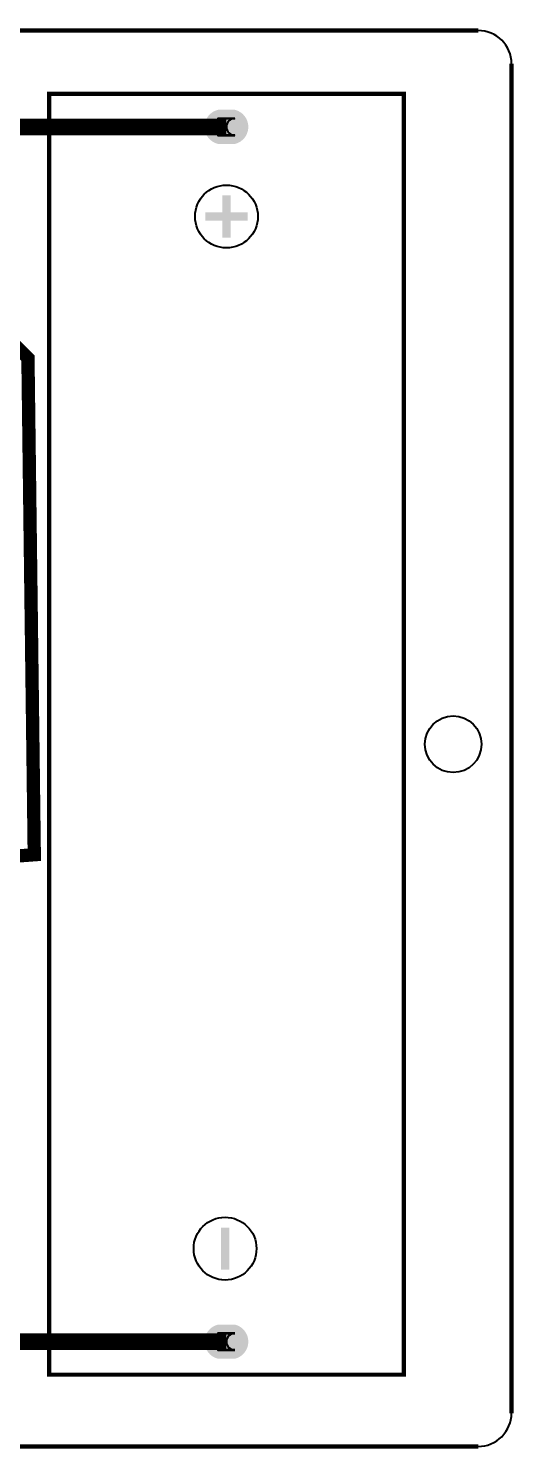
# Model space of a CAD drawing. Header units: millimetres. Extents: x 0.9 to 87.6, y 3.2 to 88.5.
# Drawn here: x 58.4 to 87.6, y 3.2 to 88.5 of the extents above; entities that cross this region are included whole.
import ezdxf

# ---------------------------------------------------------------- set-up
doc = ezdxf.new("R2010")
doc.units = ezdxf.units.MM
for name, color, linetype, true_color in [('BoardOutLine', 7, 'Continuous', 0xff00ff), ('BottomLayer', 7, 'Continuous', 0x0000ff), ('BottomSolderMaskLayer', 7, 'Continuous', 0xaa00ff), ('Document', 7, 'Continuous', 0xffffff), ('Multi-Layer', 7, 'Continuous', 0xc0c0c0), ('TopSilkLayer', 7, 'Continuous', 0xffcc00), ('TopSolderMaskLayer', 7, 'Continuous', 0x800080)]:
    doc.layers.add(name, color=color, linetype=linetype, true_color=true_color)

msp = doc.modelspace()

# ---------------------------------------------------------------- hatches: boundary and pattern name
at = {"layer": 'BottomSolderMaskLayer'}
for points in [[(70.87064071628151, 83.62596520193031, -0.7853981633974483), (70.87064071628151, 81.5759652019303), (69.84564071628142, 81.5759652019303, -0.7853981633974483), (69.84564071628142, 83.62596520193031)], [(70.87064071628151, 10.625965201930308, -0.7853981633974483), (70.87064071628151, 8.575965201930307), (69.84564071628142, 8.575965201930307, -0.7853981633974483), (69.84564071628142, 10.625965201930308)]]:
    msp.add_hatch(color=256, dxfattribs=at).paths.add_polyline_path(points)
at = {"layer": 'Document'}
for points in [[(70.61214122428237, 78.48615697231389), (70.10414020828034, 78.48615697231389), (70.10414020828034, 75.94615189230376), (70.61214122428237, 75.94615189230376)], [(69.08813817627629, 77.47015494030984), (69.08813817627629, 76.96215392430781), (71.62814325628665, 76.96215392430781), (71.62814325628665, 77.47015494030984)], [(70.5302006604013, 16.460985521970997), (70.02219964439928, 16.460985521970997), (70.02219964439928, 13.920980441960864), (70.5302006604013, 13.920980441960864)]]:
    msp.add_hatch(color=256, dxfattribs=at).paths.add_polyline_path(points)
at = {"layer": 'Multi-Layer'}
for points in [[(70.85814071628147, 83.60096520193031, -0.7853981633974483), (70.85814071628147, 81.60096520193031), (69.85814071628147, 81.60096520193031, -0.7853981633974483), (69.85814071628147, 83.60096520193031)], [(70.85814071628147, 10.600965201930308, -0.7853981633974483), (70.85814071628147, 8.600965201930308), (69.85814071628147, 8.600965201930308, -0.7853981633974483), (69.85814071628147, 10.600965201930308)]]:
    msp.add_hatch(color=256, dxfattribs=at).paths.add_polyline_path(points)
at = {"layer": 'TopSilkLayer'}
for points in [[(70.61214122428237, 78.48615697231389), (70.10414020828034, 78.48615697231389), (70.10414020828034, 75.94615189230376), (70.61214122428237, 75.94615189230376)], [(69.08813817627629, 77.47015494030984), (69.08813817627629, 76.96215392430781), (71.62814325628665, 76.96215392430781), (71.62814325628665, 77.47015494030984)], [(70.5302006604013, 16.460985521970997), (70.02219964439928, 16.460985521970997), (70.02219964439928, 13.920980441960864), (70.5302006604013, 13.920980441960864)]]:
    msp.add_hatch(color=256, dxfattribs=at).paths.add_polyline_path(points)
at = {"layer": 'TopSolderMaskLayer'}
for points in [[(70.87064071628151, 83.62596520193031, -0.7853981633974483), (70.87064071628151, 81.5759652019303), (69.84564071628142, 81.5759652019303, -0.7853981633974483), (69.84564071628142, 83.62596520193031)], [(70.87064071628151, 10.625965201930308, -0.7853981633974483), (70.87064071628151, 8.575965201930307), (69.84564071628142, 8.575965201930307, -0.7853981633974483), (69.84564071628142, 10.625965201930308)]]:
    msp.add_hatch(color=256, dxfattribs=at).paths.add_polyline_path(points)

# ---------------------------------------------------------------- linework, layer by layer
at = {"layer": 'BoardOutLine', "const_width": 0.25400050800101603}
for points in [[(5.175006350012609, 88.39199898399795), (85.50299720599446, 88.39199898399795)], [(87.50299720599446, 86.39199898399795), (87.50299720599446, 5.302006604013172)], [(85.50299720599446, 3.3020066040131724), (5.175006350012609, 3.3020066040131724)]]:
    msp.add_lwpolyline(points, dxfattribs=at)
at = {"layer": 'BoardOutLine'}
for centre, start, end in [((85.50299720599446, 86.39200000000005), 0, 90), ((85.50299720600515, 5.302000000000021), 270, 0.00018919130840063816)]:
    msp.add_arc(centre, 2, start, end, dxfattribs=at)
at = {"layer": 'BottomLayer'}
for points, const_width in [([(43.85067310134605, 78.48620777241547), (47.96543053086111, 82.60096520193031), (70.35814071628147, 82.60096520193031)], 1), ([(54.991109982219996, 69.85013970027933), (57.27711455422923, 69.85013970027933), (58.42011684023373, 68.70713741427483), (58.80111760223531, 38.86207772415537), (50.29210058420108, 38.22707645415289), (47.75209550419095, 35.68707137414276), (39.49707899415807, 35.68707137414276), (39.62407924815852, 35.5600711201422), (39.62407924815852, 24.3840487680975)], 0.8), ([(56.00711201422405, 9.601041402082842), (56.007188214376356, 9.600965201930308), (70.35814071628147, 9.600965201930308)], 1)]:
    msp.add_lwpolyline(points, dxfattribs=dict(at, const_width=const_width))
at = {"layer": 'BottomSolderMaskLayer'}
for points in [[(70.87064071628151, 83.1135943188553), (69.84564071628142, 83.1135943188553)], [(70.87064071628151, 82.0885943188553), (69.84564071628142, 82.0885943188553)], [(70.87064071628151, 10.113594318855302), (69.84564071628142, 10.113594318855302)], [(70.87064071628151, 9.088594318855304), (69.84564071628142, 9.088594318855304)]]:
    msp.add_lwpolyline(points, close=True, dxfattribs=at)
for centre, start, end in [((69.84564071628142, 82.6010943188553), 270, 450), ((70.87064071628151, 82.6010943188553), 450, 270), ((69.84564071628142, 9.601094318855303), 270, 450), ((70.87064071628151, 9.601094318855303), 450, 270)]:
    msp.add_arc(centre, 0.5125, start, end, dxfattribs=at)
at = {"layer": 'Multi-Layer'}
for points in [[(70.85814071628147, 83.1010922021843), (69.85814071628147, 83.1010922021843)], [(70.85814071628147, 82.1010922021843), (69.85814071628147, 82.1010922021843)], [(70.85814071628147, 10.101092202184418), (69.85814071628147, 10.101092202184418)], [(70.85814071628147, 9.101092202184418), (69.85814071628147, 9.101092202184418)]]:
    msp.add_lwpolyline(points, close=True, dxfattribs=at)
msp.add_circle((84, 45.49987299974589), 1.7000000000000002, dxfattribs=at)
for centre, start, end in [((69.85814071628147, 82.6010922021843), 270, 450), ((70.85814071628147, 82.6010922021843), 450, 270), ((69.85814071628147, 9.601092202184418), 270, 450), ((70.85814071628147, 9.601092202184418), 450, 270)]:
    msp.add_arc(centre, 0.5, start, end, dxfattribs=at)
at = {"layer": 'TopSilkLayer', "const_width": 0.25400050800101603}
msp.add_lwpolyline([(80.89916179832358, 84.58216916433832), (59.690119380238684, 84.58216916433832), (59.690119380238684, 7.620015240030398), (81.02616205232403, 7.620015240030398), (81.02616205232403, 84.58216916433832), (80.89916179832358, 84.58216916433832)], close=True, dxfattribs=at)
at = {"layer": 'TopSilkLayer'}
for centre in [(70.35814071628147, 77.21615443230883), (70.27609855219703, 15.191008382016662)]:
    msp.add_circle(centre, 1.8879857759715521, dxfattribs=at)
at = {"layer": 'TopSolderMaskLayer'}
for points in [[(70.87064071628151, 83.1135943188553), (69.84564071628142, 83.1135943188553)], [(70.87064071628151, 82.0885943188553), (69.84564071628142, 82.0885943188553)], [(70.87064071628151, 10.113594318855302), (69.84564071628142, 10.113594318855302)], [(70.87064071628151, 9.088594318855304), (69.84564071628142, 9.088594318855304)]]:
    msp.add_lwpolyline(points, close=True, dxfattribs=at)
for centre, start, end in [((69.84564071628142, 82.6010943188553), 270, 450), ((70.87064071628151, 82.6010943188553), 450, 270), ((69.84564071628142, 9.601094318855303), 270, 450), ((70.87064071628151, 9.601094318855303), 450, 270)]:
    msp.add_arc(centre, 0.5125, start, end, dxfattribs=at)

doc.saveas('drawing.dxf')
